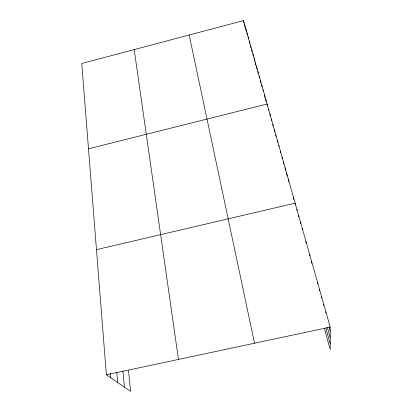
<?xml version="1.0" encoding="UTF-8"?>
<svg xmlns="http://www.w3.org/2000/svg" width="412" height="412" viewBox="0 0 412 412"><rect width="100%" height="100%" fill="white"/><g stroke="black" fill="none" stroke-linecap="round" stroke-linejoin="round"><path stroke-width="0.62" d="M324.512 328.9L330.244 349.572L330.192 327.102L243.507 20.6L81.756 63.484L106.368 374.786L130.583 391.4L128.534 370.63M88.503 148.789L267.094 103.994L267.373 105.853M96.475 249.646L295.141 203.173L295.332 204.908M106.368 374.786L330.192 327.102M329.054 327.046L330.197 331.119M327.303 327.231L330.213 337.619M325.779 327.901L330.228 343.876M189.185 35.005L254.534 343.217M244.64 24.602L245.161 27.671M243.507 20.6L243.93 23.067M246.932 32.718L247.241 34.551M245.779 28.639L246.299 31.698M249.275 40.999L249.682 43.425M248.101 36.838L248.405 38.661M250.465 45.202L250.867 47.617M252.88 53.74L253.272 56.135M251.665 49.45L252.062 51.855M254.106 58.071L254.59 61.058M256.594 66.878L256.975 69.242M255.342 62.454L255.826 65.426M257.861 71.348L258.236 73.702M260.43 80.428L260.796 82.76M259.138 75.865L259.508 78.208M261.733 85.042L262.027 86.942M263.052 89.703L263.247 90.964M264.386 94.415L264.859 97.546M265.73 99.179L266.106 101.671M268.506 108.984L268.686 110.21M269.932 114.026L270.2 115.86M271.374 119.125L271.549 120.34M272.832 124.285L273.089 126.093M134.199 49.584L178.458 359.424M274.304 129.502L274.644 131.892M275.798 134.775L276.045 136.557M277.307 140.116L277.631 142.47M278.836 145.513L278.991 146.682M280.381 150.977L280.634 152.888M282.024 157.132L282.189 158.399M283.523 162.096L283.765 163.971M285.125 167.756L285.439 170.228M286.747 173.478L287.046 175.929M288.385 179.277L288.678 181.702M293.421 197.085L293.684 199.429M296.882 209.327L297.016 210.599M298.649 215.564L298.777 216.815M300.43 221.877L300.616 223.731M302.243 228.274L302.357 229.489M122.91 370.96L124.424 387.177M116.756 372.103L117.672 382.542M305.925 241.308L306.08 243.075M110.318 373.308L110.684 377.747M309.711 254.678L309.809 255.96M311.637 261.496L311.771 263.381M317.575 282.488L317.637 283.672M319.604 289.677L319.661 290.831M321.664 296.959L321.715 298.247M323.755 304.339L323.791 305.596M325.871 311.822L325.897 313.043"/></g></svg>
